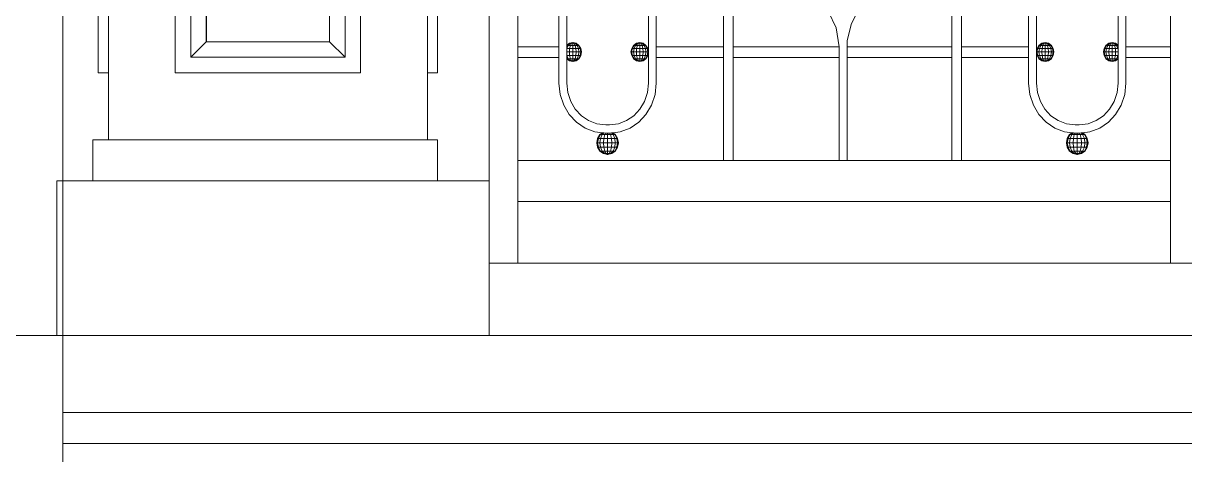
# Model space of a CAD drawing. Header units: millimetres. Extents: x 1832547 to 2001569, y -558009 to -417808.
# Drawn here: x 1947072 to 1948201, y -523760 to -523340 of the extents above; entities that cross this region are included whole.
import ezdxf

# ---------------------------------------------------------------- set-up
doc = ezdxf.new("R2010")
doc.units = ezdxf.units.MM
doc.header["$MEASUREMENT"] = 0
doc.linetypes.add('CENTER', pattern=[2, 1.25, -0.25, 0.25, -0.25])
for name, color, linetype, lineweight in [('CA.manh 08', 8, 'CONTINUOUS', 9), ('CA.thay 145', 145, 'CONTINUOUS', 18), ('CA.tim 67', 67, 'CENTER', 9), ('CA_manh 08', 8, 'CONTINUOUS', 9)]:
    doc.layers.add(name, color=color, linetype=linetype, lineweight=lineweight)

# ---------------------------------------------------------------- blocks, each defined once
blk = doc.blocks.new('f34t43')
at = {"layer": 'CA.manh 08'}
for p, q in [((1919634.9, -524832.7), (1919634.9, -525292.5)), ((1919784.9, -524832.7), (1919634.9, -524832.7)), ((1919634.9, -524832.7), (1919650, -524847.8)), ((1919769.9, -524847.7), (1919784.9, -524832.7)), ((1919784.9, -525292.5), (1919784.9, -524832.7)), ((1919650, -524847.8), (1919650, -525277.4)), ((1919769.7, -524847.8), (1919650, -524847.8)), ((1919769.7, -524847.8), (1919769.9, -524847.7)), ((1919769.7, -525277.4), (1919769.7, -524847.8)), ((1919769.9, -525277.5), (1919769.9, -524847.7)), ((1919634.9, -525292.5), (1919649.9, -525277.5)), ((1919649.9, -525277.5), (1919650, -525277.4)), ((1919649.9, -525277.5), (1919769.9, -525277.5)), ((1919650, -525277.4), (1919769.7, -525277.4)), ((1919769.9, -525277.5), (1919769.7, -525277.4)), ((1919784.9, -525292.5), (1919769.9, -525277.5)), ((1919634.9, -525292.5), (1919784.9, -525292.5))]:
    blk.add_line(p, q, dxfattribs=at)
at = {"layer": 'CA.thay 145'}
for p, q in [((1919494.9, -524712.7), (1919494.9, -524562.7)), ((1919914.9, -524562.7), (1919494.9, -524562.7)), ((1919914.9, -524712.7), (1919914.9, -524562.7)), ((1919494.9, -524712.7), (1919524.9, -524712.7)), ((1919524.9, -524752.7), (1919524.9, -524712.7)), ((1919524.9, -524712.7), (1919884.9, -524712.7)), ((1919884.9, -524752.7), (1919884.9, -524712.7)), ((1919884.9, -524712.7), (1919914.9, -524712.7)), ((1919524.9, -524752.7), (1919554.9, -524752.7)), ((1919554.9, -524752.7), (1919864.9, -524752.7)), ((1919554.9, -524817.7), (1919554.9, -524752.7)), ((1919864.9, -524817.7), (1919864.9, -524752.7)), ((1919864.9, -524752.7), (1919884.9, -524752.7)), ((1919544.9, -524817.7), (1919554.9, -524817.7)), ((1919544.9, -525307.5), (1919544.9, -524817.7)), ((1919554.9, -525307.5), (1919554.9, -524817.7)), ((1919619.9, -524817.7), (1919619.9, -525307.5)), ((1919799.9, -524817.7), (1919619.9, -524817.7)), ((1919799.9, -525307.5), (1919799.9, -524817.7)), ((1919874.9, -524817.7), (1919864.9, -524817.7)), ((1919864.9, -525307.5), (1919864.9, -524817.7)), ((1919874.9, -524817.7), (1919874.9, -525307.5)), ((1919544.9, -525307.5), (1919554.9, -525307.5)), ((1919554.9, -525372.7), (1919554.9, -525307.5)), ((1919619.9, -525307.5), (1919799.9, -525307.5)), ((1919864.9, -525372.7), (1919864.9, -525307.5)), ((1919874.9, -525307.5), (1919864.9, -525307.5)), ((1919554.9, -525372.7), (1919544.9, -525372.7)), ((1919544.9, -525412.7), (1919544.9, -525372.7)), ((1919554.9, -525372.7), (1919864.9, -525372.7)), ((1919879.9, -525372.7), (1919864.9, -525372.7)), ((1919879.9, -525412.7), (1919879.9, -525372.7)), ((1919544.9, -525412.7), (1919494.9, -525412.7)), ((1919494.9, -525562.7), (1919494.9, -525412.7)), ((1919544.9, -525412.7), (1919879.9, -525412.7)), ((1919914.9, -525412.7), (1919879.9, -525412.7)), ((1919914.9, -525562.7), (1919914.9, -525412.7)), ((1919494.9, -525562.7), (1919914.9, -525562.7))]:
    blk.add_line(p, q, dxfattribs=at)
blk = doc.blocks.new('\xad5t54')
at = {"layer": 'CA.thay 145'}
blk.add_line((1923627.5, -520842.3), (1923627.5, -525122.3), dxfattribs=at)

msp = doc.modelspace()

# ---------------------------------------------------------------- linework, layer by layer
at = {"layer": 'CA.manh 08'}
for points in [[(1948684.7, -523718.6), (1947110.6, -523718.6)], [(1948724.7, -523748.7), (1947110.6, -523748.7)]]:
    msp.add_lwpolyline(points, dxfattribs=at)
at = {"layer": 'CA.thay 145'}
msp.add_lwpolyline([(1948684.7, -523643.6), (1947110.6, -523643.6)], dxfattribs=at)
at = {"layer": 'CA.tim 67', "ltscale": 500}
msp.add_lwpolyline([(1949633.5, -523643.6), (1938284.7, -523643.6)], dxfattribs=at)
at = {"layer": 'CA_manh 08'}
for p, q in [((1947524.7, -522700.2), (1947524.7, -523473.6)), ((1947552.7, -523363.4), (1947552.7, -522850.4)), ((1947592.6, -522850.4), (1947592.6, -523363.4)), ((1947600.2, -523361.7), (1947600.2, -522851.8)), ((1947679.7, -522852.1), (1947679.7, -523368.3)), ((1947687.2, -523363.4), (1947687.2, -522851.2)), ((1947752.4, -522851.2), (1947752.4, -523363.4)), ((1947761.9, -523363.4), (1947761.9, -522851.2)), ((1947974.5, -522851.2), (1947974.5, -523363.4)), ((1947983.9, -523363.4), (1947983.9, -522851.2)), ((1948049.1, -522851.2), (1948049.1, -523363.4)), ((1948056.7, -523368.3), (1948056.7, -522852.1)), ((1948136.1, -522851.8), (1948136.1, -523361.7)), ((1948143.7, -523363.4), (1948143.7, -522851.2)), ((1948186.9, -522851.2), (1948186.9, -523363.4)), ((1947862.2, -523345), (1947854.6, -523329.2)), ((1947884.8, -523325.9), (1947876.8, -523340.5)), ((1947876.8, -523340.5), (1947872.6, -523357.1)), ((1947865.1, -523363.3), (1947862.2, -523345)), ((1947552.7, -523373.6), (1947552.7, -523363.4)), ((1947552.7, -523363.4), (1947592.6, -523363.4)), ((1947592.6, -523363.4), (1947592.6, -523373.6)), ((1947600.2, -523361.7), (1947602.7, -523359.9)), ((1947600.2, -523361.9), (1947600.2, -523361.7)), ((1947600.4, -523361.9), (1947600.2, -523361.9)), ((1947600.2, -523362.2), (1947600.4, -523361.9)), ((1947600.2, -523362.2), (1947600.2, -523361.9)), ((1947600.2, -523364.8), (1947600.2, -523362.2)), ((1947600.4, -523361.9), (1947603, -523359.9)), ((1947601.7, -523361.9), (1947600.4, -523361.9)), ((1947600.4, -523364.8), (1947601.7, -523361.9)), ((1947601.7, -523361.9), (1947603.7, -523359.9)), ((1947603.7, -523361.9), (1947601.7, -523361.9)), ((1947602.7, -523359.9), (1947606, -523359.2)), ((1947603, -523359.9), (1947602.7, -523359.9)), ((1947603, -523359.9), (1947606, -523359.2)), ((1947603.7, -523359.9), (1947603, -523359.9)), ((1947603, -523364.8), (1947603.7, -523361.9)), ((1947603.7, -523359.9), (1947606, -523359.2)), ((1947604.7, -523359.9), (1947603.7, -523359.9)), ((1947603.7, -523361.9), (1947604.7, -523359.9)), ((1947606, -523361.9), (1947603.7, -523361.9)), ((1947604.7, -523359.9), (1947606, -523359.2)), ((1947606, -523359.9), (1947604.7, -523359.9)), ((1947606, -523359.2), (1947606, -523359.9)), ((1947609.2, -523359.9), (1947606, -523359.2)), ((1947609, -523359.9), (1947606, -523359.2)), ((1947608.3, -523359.9), (1947606, -523359.2)), ((1947607.2, -523359.9), (1947606, -523359.2)), ((1947607.2, -523359.9), (1947606, -523359.9)), ((1947606, -523359.9), (1947606, -523361.9)), ((1947608.3, -523361.9), (1947606, -523361.9)), ((1947606, -523361.9), (1947606, -523364.8)), ((1947608.3, -523359.9), (1947607.2, -523359.9)), ((1947608.3, -523361.9), (1947607.2, -523359.9)), ((1947609, -523359.9), (1947608.3, -523359.9)), ((1947610.2, -523361.9), (1947608.3, -523359.9)), ((1947610.2, -523361.9), (1947608.3, -523361.9)), ((1947609, -523364.8), (1947608.3, -523361.9)), ((1947609, -523359.9), (1947609.2, -523359.9)), ((1947611.5, -523361.9), (1947609, -523359.9)), ((1947612, -523361.9), (1947609.2, -523359.9)), ((1947611.5, -523361.9), (1947610.2, -523361.9)), ((1947611.5, -523364.8), (1947610.2, -523361.9)), ((1947612, -523361.9), (1947611.5, -523361.9)), ((1947613.2, -523364.8), (1947611.5, -523361.9)), ((1947613.8, -523364.8), (1947612, -523361.9)), ((1947663.3, -523364.8), (1947665.1, -523361.9)), ((1947663.9, -523364.8), (1947665.6, -523361.9)), ((1947665.1, -523361.9), (1947667.9, -523359.9)), ((1947665.6, -523361.9), (1947665.1, -523361.9)), ((1947665.6, -523361.9), (1947668.1, -523359.9)), ((1947666.9, -523361.9), (1947665.6, -523361.9)), ((1947665.6, -523364.8), (1947666.9, -523361.9)), ((1947666.9, -523361.9), (1947668.8, -523359.9)), ((1947668.8, -523361.9), (1947666.9, -523361.9)), ((1947667.9, -523359.9), (1947671.1, -523359.2)), ((1947668.1, -523359.9), (1947667.9, -523359.9)), ((1947668.1, -523359.9), (1947671.1, -523359.2)), ((1947668.8, -523359.9), (1947668.1, -523359.9)), ((1947668.1, -523364.8), (1947668.8, -523361.9)), ((1947668.8, -523359.9), (1947671.1, -523359.2)), ((1947669.9, -523359.9), (1947668.8, -523359.9)), ((1947668.8, -523361.9), (1947669.9, -523359.9)), ((1947671.1, -523361.9), (1947668.8, -523361.9)), ((1947669.9, -523359.9), (1947671.1, -523359.2)), ((1947671.1, -523359.9), (1947669.9, -523359.9)), ((1947671.1, -523359.2), (1947671.1, -523359.9)), ((1947674.4, -523359.9), (1947671.1, -523359.2)), ((1947674.2, -523359.9), (1947671.1, -523359.2)), ((1947673.5, -523359.9), (1947671.1, -523359.2)), ((1947672.4, -523359.9), (1947671.1, -523359.2)), ((1947672.4, -523359.9), (1947671.1, -523359.9)), ((1947671.1, -523359.9), (1947671.1, -523361.9)), ((1947673.5, -523361.9), (1947671.1, -523361.9)), ((1947671.1, -523361.9), (1947671.1, -523364.8)), ((1947673.5, -523359.9), (1947672.4, -523359.9)), ((1947673.5, -523361.9), (1947672.4, -523359.9)), ((1947674.2, -523359.9), (1947673.5, -523359.9)), ((1947675.4, -523361.9), (1947673.5, -523359.9)), ((1947675.4, -523361.9), (1947673.5, -523361.9)), ((1947674.2, -523364.8), (1947673.5, -523361.9)), ((1947674.2, -523359.9), (1947674.4, -523359.9)), ((1947676.7, -523361.9), (1947674.2, -523359.9)), ((1947677.2, -523361.9), (1947674.4, -523359.9)), ((1947676.7, -523361.9), (1947675.4, -523361.9)), ((1947676.7, -523364.8), (1947675.4, -523361.9)), ((1947677.2, -523361.9), (1947676.7, -523361.9)), ((1947678.4, -523364.8), (1947676.7, -523361.9)), ((1947679, -523364.8), (1947677.2, -523361.9)), ((1947687.2, -523373.6), (1947687.2, -523363.4)), ((1947687.2, -523363.4), (1947752.4, -523363.4)), ((1947752.4, -523363.4), (1947752.4, -523373.6)), ((1947761.9, -523363.4), (1947865.1, -523363.4)), ((1947761.9, -523373.6), (1947761.9, -523363.4)), ((1947865.1, -523363.3), (1947865.1, -523363.4)), ((1947865.1, -523373.6), (1947865.1, -523363.4)), ((1947872.6, -523357.1), (1947872.6, -523363.4)), ((1947872.6, -523363.4), (1947974.5, -523363.4)), ((1947872.6, -523363.4), (1947872.6, -523373.6)), ((1947974.5, -523373.6), (1947974.5, -523363.4)), ((1947983.9, -523363.4), (1948049.1, -523363.4)), ((1947983.9, -523363.4), (1947983.9, -523373.6)), ((1948049.1, -523363.4), (1948049.1, -523373.6)), ((1948057.3, -523364.8), (1948059.2, -523361.9)), ((1948057.9, -523364.8), (1948059.6, -523361.9)), ((1948059.2, -523361.9), (1948061.9, -523359.9)), ((1948059.6, -523361.9), (1948059.2, -523361.9)), ((1948059.6, -523361.9), (1948062.2, -523359.9)), ((1948059.6, -523361.9), (1948060.9, -523361.9)), ((1948059.6, -523364.8), (1948060.9, -523361.9)), ((1948060.9, -523361.9), (1948062.9, -523359.9)), ((1948060.9, -523361.9), (1948062.9, -523361.9)), ((1948061.9, -523359.9), (1948065.2, -523359.2)), ((1948061.9, -523359.9), (1948062.2, -523359.9)), ((1948062.2, -523359.9), (1948065.2, -523359.2)), ((1948062.2, -523359.9), (1948062.9, -523359.9)), ((1948062.2, -523364.8), (1948062.9, -523361.9)), ((1948062.9, -523359.9), (1948065.2, -523359.2)), ((1948062.9, -523359.9), (1948063.9, -523359.9)), ((1948062.9, -523361.9), (1948063.9, -523359.9)), ((1948062.9, -523361.9), (1948065.2, -523361.9)), ((1948063.9, -523359.9), (1948065.2, -523359.2)), ((1948065.2, -523359.9), (1948063.9, -523359.9)), ((1948065.2, -523359.2), (1948065.2, -523359.9)), ((1948066.4, -523359.9), (1948065.2, -523359.2)), ((1948067.5, -523359.9), (1948065.2, -523359.2)), ((1948068.2, -523359.9), (1948065.2, -523359.2)), ((1948068.4, -523359.9), (1948065.2, -523359.2)), ((1948065.2, -523359.9), (1948066.4, -523359.9)), ((1948065.2, -523359.9), (1948065.2, -523361.9)), ((1948065.2, -523361.9), (1948067.5, -523361.9)), ((1948065.2, -523361.9), (1948065.2, -523364.8)), ((1948066.4, -523359.9), (1948067.5, -523359.9)), ((1948067.5, -523361.9), (1948066.4, -523359.9)), ((1948067.5, -523359.9), (1948068.2, -523359.9)), ((1948069.4, -523361.9), (1948067.5, -523359.9)), ((1948067.5, -523361.9), (1948069.4, -523361.9)), ((1948068.2, -523364.8), (1948067.5, -523361.9)), ((1948068.2, -523359.9), (1948068.4, -523359.9)), ((1948070.7, -523361.9), (1948068.2, -523359.9)), ((1948071.2, -523361.9), (1948068.4, -523359.9)), ((1948069.4, -523361.9), (1948070.7, -523361.9)), ((1948070.7, -523364.8), (1948069.4, -523361.9)), ((1948070.7, -523361.9), (1948071.2, -523361.9)), ((1948072.4, -523364.8), (1948070.7, -523361.9)), ((1948073, -523364.8), (1948071.2, -523361.9)), ((1948122.5, -523364.8), (1948124.3, -523361.9)), ((1948123.1, -523364.8), (1948124.8, -523361.9)), ((1948124.3, -523361.9), (1948127.1, -523359.9)), ((1948124.8, -523361.9), (1948124.3, -523361.9)), ((1948124.8, -523361.9), (1948127.3, -523359.9)), ((1948124.8, -523361.9), (1948126.1, -523361.9)), ((1948124.8, -523364.8), (1948126.1, -523361.9)), ((1948126.1, -523361.9), (1948128.1, -523359.9)), ((1948126.1, -523361.9), (1948128.1, -523361.9)), ((1948127.1, -523359.9), (1948130.4, -523359.2)), ((1948127.1, -523359.9), (1948127.3, -523359.9)), ((1948127.3, -523359.9), (1948130.4, -523359.2)), ((1948127.3, -523359.9), (1948128.1, -523359.9)), ((1948127.3, -523364.8), (1948128.1, -523361.9)), ((1948128.1, -523359.9), (1948130.4, -523359.2)), ((1948128.1, -523359.9), (1948129.1, -523359.9)), ((1948128.1, -523361.9), (1948129.1, -523359.9)), ((1948128.1, -523361.9), (1948130.4, -523361.9)), ((1948129.1, -523359.9), (1948130.4, -523359.2)), ((1948130.4, -523359.9), (1948129.1, -523359.9)), ((1948130.4, -523359.2), (1948130.4, -523359.9)), ((1948131.6, -523359.9), (1948130.4, -523359.2)), ((1948132.7, -523359.9), (1948130.4, -523359.2)), ((1948133.4, -523359.9), (1948130.4, -523359.2)), ((1948133.6, -523359.9), (1948130.4, -523359.2)), ((1948130.4, -523359.9), (1948131.6, -523359.9)), ((1948130.4, -523359.9), (1948130.4, -523361.9)), ((1948130.4, -523361.9), (1948132.7, -523361.9)), ((1948130.4, -523361.9), (1948130.4, -523364.8)), ((1948131.6, -523359.9), (1948132.7, -523359.9)), ((1948132.7, -523361.9), (1948131.6, -523359.9)), ((1948132.7, -523359.9), (1948133.4, -523359.9)), ((1948134.6, -523361.9), (1948132.7, -523359.9)), ((1948132.7, -523361.9), (1948134.6, -523361.9)), ((1948133.4, -523364.8), (1948132.7, -523361.9)), ((1948133.4, -523359.9), (1948133.6, -523359.9)), ((1948135.9, -523361.9), (1948133.4, -523359.9)), ((1948136.1, -523361.7), (1948133.6, -523359.9)), ((1948134.6, -523361.9), (1948135.9, -523361.9)), ((1948135.9, -523364.8), (1948134.6, -523361.9)), ((1948135.4, -523363.4), (1948136.1, -523363.4)), ((1948135.9, -523361.9), (1948136.1, -523361.9)), ((1948136.1, -523362.2), (1948135.9, -523361.9)), ((1948136.1, -523361.9), (1948136.1, -523361.7)), ((1948136.1, -523362.2), (1948136.1, -523361.9)), ((1948136.1, -523363.4), (1948136.1, -523362.2)), ((1948136.1, -523364.8), (1948136.1, -523363.4)), ((1948143.7, -523363.4), (1948186.9, -523363.4)), ((1948143.7, -523363.4), (1948143.7, -523373.6)), ((1948186.9, -523373.6), (1948186.9, -523363.4)), ((1947592.6, -523373.6), (1947552.7, -523373.6)), ((1947552.7, -523473.6), (1947552.7, -523373.6)), ((1947592.6, -523373.6), (1947592.6, -523398.5)), ((1947600.4, -523364.8), (1947600.2, -523364.8)), ((1947600.2, -523366.3), (1947600.4, -523364.8)), ((1947600.2, -523366.3), (1947600.2, -523364.8)), ((1947600.2, -523368.3), (1947600.2, -523366.3)), ((1947602.7, -523368.3), (1947600.2, -523368.3)), ((1947600.2, -523370.3), (1947600.2, -523368.3)), ((1947600.4, -523371.8), (1947600.2, -523370.3)), ((1947600.2, -523371.8), (1947600.2, -523370.3)), ((1947600.4, -523371.8), (1947600.2, -523371.8)), ((1947600.2, -523374.4), (1947600.2, -523371.8)), ((1947600.4, -523374.8), (1947600.2, -523374.4)), ((1947600.2, -523374.8), (1947600.2, -523374.4)), ((1947600.4, -523374.8), (1947600.2, -523374.8)), ((1947600.2, -523375), (1947600.2, -523374.8)), ((1947602.7, -523376.8), (1947600.2, -523375)), ((1947600.2, -523398.5), (1947600.2, -523375)), ((1947603, -523364.8), (1947600.4, -523364.8)), ((1947603, -523371.8), (1947600.4, -523371.8)), ((1947601.7, -523374.8), (1947600.4, -523371.8)), ((1947601.7, -523374.8), (1947600.4, -523374.8)), ((1947603, -523376.8), (1947600.4, -523374.8)), ((1947603.7, -523374.8), (1947601.7, -523374.8)), ((1947603.7, -523376.8), (1947601.7, -523374.8)), ((1947602.7, -523368.3), (1947603, -523364.8)), ((1947606, -523368.3), (1947602.7, -523368.3)), ((1947603, -523371.8), (1947602.7, -523368.3)), ((1947606, -523364.8), (1947603, -523364.8)), ((1947606, -523371.8), (1947603, -523371.8)), ((1947603.7, -523374.8), (1947603, -523371.8)), ((1947606, -523374.8), (1947603.7, -523374.8)), ((1947604.7, -523376.8), (1947603.7, -523374.8)), ((1947609, -523364.8), (1947606, -523364.8)), ((1947606, -523364.8), (1947606, -523368.3)), ((1947609.2, -523368.3), (1947606, -523368.3)), ((1947606, -523368.3), (1947606, -523371.8)), ((1947609, -523371.8), (1947606, -523371.8)), ((1947606, -523371.8), (1947606, -523374.8)), ((1947608.3, -523374.8), (1947606, -523374.8)), ((1947606, -523374.8), (1947606, -523376.8)), ((1947607.2, -523376.8), (1947608.3, -523374.8)), ((1947608.3, -523374.8), (1947609, -523371.8)), ((1947610.2, -523374.8), (1947608.3, -523374.8)), ((1947608.3, -523376.8), (1947610.2, -523374.8)), ((1947611.5, -523364.8), (1947609, -523364.8)), ((1947609.2, -523368.3), (1947609, -523364.8)), ((1947609, -523371.8), (1947609.2, -523368.3)), ((1947611.5, -523371.8), (1947609, -523371.8)), ((1947609, -523376.8), (1947611.5, -523374.8)), ((1947612, -523368.3), (1947609.2, -523368.3)), ((1947609.2, -523376.8), (1947612, -523374.8)), ((1947610.2, -523374.8), (1947611.5, -523371.8)), ((1947611.5, -523374.8), (1947610.2, -523374.8)), ((1947613.2, -523364.8), (1947611.5, -523364.8)), ((1947612, -523368.3), (1947611.5, -523364.8)), ((1947611.5, -523371.8), (1947612, -523368.3)), ((1947613.2, -523371.8), (1947611.5, -523371.8)), ((1947611.5, -523374.8), (1947613.2, -523371.8)), ((1947611.5, -523374.8), (1947612, -523374.8)), ((1947613.8, -523368.3), (1947612, -523368.3)), ((1947612, -523374.8), (1947613.8, -523371.8)), ((1947613.8, -523364.8), (1947613.2, -523364.8)), ((1947613.8, -523368.3), (1947613.2, -523364.8)), ((1947613.2, -523371.8), (1947613.8, -523368.3)), ((1947613.8, -523371.8), (1947613.2, -523371.8)), ((1947614.5, -523368.3), (1947613.8, -523364.8)), ((1947614.5, -523368.3), (1947613.8, -523368.3)), ((1947613.8, -523371.8), (1947614.5, -523368.3)), ((1947662.6, -523368.3), (1947663.3, -523364.8)), ((1947663.3, -523368.3), (1947662.6, -523368.3)), ((1947663.3, -523371.8), (1947662.6, -523368.3)), ((1947663.9, -523364.8), (1947663.3, -523364.8)), ((1947663.3, -523368.3), (1947663.9, -523364.8)), ((1947665.1, -523368.3), (1947663.3, -523368.3)), ((1947663.9, -523371.8), (1947663.3, -523368.3)), ((1947663.9, -523371.8), (1947663.3, -523371.8)), ((1947665.1, -523374.8), (1947663.3, -523371.8)), ((1947665.6, -523364.8), (1947663.9, -523364.8)), ((1947665.6, -523371.8), (1947663.9, -523371.8)), ((1947665.6, -523374.8), (1947663.9, -523371.8)), ((1947665.1, -523368.3), (1947665.6, -523364.8)), ((1947667.9, -523368.3), (1947665.1, -523368.3)), ((1947665.6, -523371.8), (1947665.1, -523368.3)), ((1947665.6, -523374.8), (1947665.1, -523374.8)), ((1947667.9, -523376.8), (1947665.1, -523374.8)), ((1947668.1, -523364.8), (1947665.6, -523364.8)), ((1947668.1, -523371.8), (1947665.6, -523371.8)), ((1947666.9, -523374.8), (1947665.6, -523371.8)), ((1947666.9, -523374.8), (1947665.6, -523374.8)), ((1947668.1, -523376.8), (1947665.6, -523374.8)), ((1947668.8, -523374.8), (1947666.9, -523374.8)), ((1947668.8, -523376.8), (1947666.9, -523374.8)), ((1947667.9, -523368.3), (1947668.1, -523364.8)), ((1947671.1, -523368.3), (1947667.9, -523368.3)), ((1947668.1, -523371.8), (1947667.9, -523368.3)), ((1947671.1, -523364.8), (1947668.1, -523364.8)), ((1947671.1, -523371.8), (1947668.1, -523371.8)), ((1947668.8, -523374.8), (1947668.1, -523371.8)), ((1947671.1, -523374.8), (1947668.8, -523374.8)), ((1947669.9, -523376.8), (1947668.8, -523374.8)), ((1947674.2, -523364.8), (1947671.1, -523364.8)), ((1947671.1, -523364.8), (1947671.1, -523368.3)), ((1947674.4, -523368.3), (1947671.1, -523368.3)), ((1947671.1, -523368.3), (1947671.1, -523371.8)), ((1947674.2, -523371.8), (1947671.1, -523371.8)), ((1947671.1, -523371.8), (1947671.1, -523374.8)), ((1947673.5, -523374.8), (1947671.1, -523374.8)), ((1947671.1, -523374.8), (1947671.1, -523376.8)), ((1947672.4, -523376.8), (1947673.5, -523374.8)), ((1947673.5, -523374.8), (1947674.2, -523371.8)), ((1947675.4, -523374.8), (1947673.5, -523374.8)), ((1947673.5, -523376.8), (1947675.4, -523374.8)), ((1947676.7, -523364.8), (1947674.2, -523364.8)), ((1947674.4, -523368.3), (1947674.2, -523364.8)), ((1947674.2, -523371.8), (1947674.4, -523368.3)), ((1947676.7, -523371.8), (1947674.2, -523371.8)), ((1947674.2, -523376.8), (1947676.7, -523374.8)), ((1947677.2, -523368.3), (1947674.4, -523368.3)), ((1947674.4, -523376.8), (1947677.2, -523374.8)), ((1947675.4, -523374.8), (1947676.7, -523371.8)), ((1947676.7, -523374.8), (1947675.4, -523374.8)), ((1947678.4, -523364.8), (1947676.7, -523364.8)), ((1947677.2, -523368.3), (1947676.7, -523364.8)), ((1947676.7, -523371.8), (1947677.2, -523368.3)), ((1947678.4, -523371.8), (1947676.7, -523371.8)), ((1947676.7, -523374.8), (1947678.4, -523371.8)), ((1947676.7, -523374.8), (1947677.2, -523374.8)), ((1947679, -523368.3), (1947677.2, -523368.3)), ((1947677.2, -523374.8), (1947679, -523371.8)), ((1947679, -523364.8), (1947678.4, -523364.8)), ((1947679, -523368.3), (1947678.4, -523364.8)), ((1947678.4, -523371.8), (1947679, -523368.3)), ((1947679, -523371.8), (1947678.4, -523371.8)), ((1947679.7, -523368.3), (1947679, -523364.8)), ((1947679.7, -523368.3), (1947679, -523368.3)), ((1947679, -523371.8), (1947679.7, -523368.3)), ((1947679.7, -523368.3), (1947679.7, -523398.5)), ((1947752.4, -523373.6), (1947687.2, -523373.6)), ((1947687.2, -523398.5), (1947687.2, -523373.6)), ((1947752.4, -523373.6), (1947752.4, -523473.6)), ((1947865.1, -523373.6), (1947761.9, -523373.6)), ((1947761.9, -523473.6), (1947761.9, -523373.6)), ((1947865.1, -523373.6), (1947865.1, -523473.6)), ((1947974.5, -523373.6), (1947872.6, -523373.6)), ((1947872.6, -523473.6), (1947872.6, -523373.6)), ((1947974.5, -523373.6), (1947974.5, -523473.6)), ((1947983.9, -523473.6), (1947983.9, -523373.6)), ((1948049.1, -523373.6), (1947983.9, -523373.6)), ((1948049.1, -523373.6), (1948049.1, -523398.5)), ((1948056.7, -523368.3), (1948057.3, -523364.8)), ((1948056.7, -523368.3), (1948057.3, -523368.3)), ((1948057.3, -523371.8), (1948056.7, -523368.3)), ((1948056.7, -523368.3), (1948056.7, -523398.5)), ((1948057.3, -523364.8), (1948057.9, -523364.8)), ((1948057.3, -523368.3), (1948057.9, -523364.8)), ((1948057.3, -523368.3), (1948059.2, -523368.3)), ((1948057.9, -523371.8), (1948057.3, -523368.3)), ((1948057.3, -523371.8), (1948057.9, -523371.8)), ((1948059.2, -523374.8), (1948057.3, -523371.8)), ((1948057.9, -523364.8), (1948059.6, -523364.8)), ((1948057.9, -523371.8), (1948059.6, -523371.8)), ((1948059.6, -523374.8), (1948057.9, -523371.8)), ((1948059.2, -523368.3), (1948059.6, -523364.8)), ((1948059.2, -523368.3), (1948061.9, -523368.3)), ((1948059.6, -523371.8), (1948059.2, -523368.3)), ((1948059.2, -523374.8), (1948059.6, -523374.8)), ((1948061.9, -523376.8), (1948059.2, -523374.8)), ((1948059.6, -523364.8), (1948062.2, -523364.8)), ((1948059.6, -523371.8), (1948062.2, -523371.8)), ((1948060.9, -523374.8), (1948059.6, -523371.8)), ((1948059.6, -523374.8), (1948060.9, -523374.8)), ((1948062.2, -523376.8), (1948059.6, -523374.8)), ((1948060.9, -523374.8), (1948062.9, -523374.8)), ((1948062.9, -523376.8), (1948060.9, -523374.8)), ((1948061.9, -523368.3), (1948062.2, -523364.8)), ((1948061.9, -523368.3), (1948065.2, -523368.3)), ((1948062.2, -523371.8), (1948061.9, -523368.3)), ((1948062.2, -523364.8), (1948065.2, -523364.8)), ((1948062.2, -523371.8), (1948065.2, -523371.8)), ((1948062.9, -523374.8), (1948062.2, -523371.8)), ((1948062.9, -523374.8), (1948065.2, -523374.8)), ((1948063.9, -523376.8), (1948062.9, -523374.8)), ((1948065.2, -523364.8), (1948068.2, -523364.8)), ((1948065.2, -523364.8), (1948065.2, -523368.3)), ((1948065.2, -523368.3), (1948068.4, -523368.3)), ((1948065.2, -523368.3), (1948065.2, -523371.8)), ((1948065.2, -523371.8), (1948068.2, -523371.8)), ((1948065.2, -523371.8), (1948065.2, -523374.8)), ((1948065.2, -523374.8), (1948067.5, -523374.8)), ((1948065.2, -523374.8), (1948065.2, -523376.8)), ((1948066.4, -523376.8), (1948067.5, -523374.8)), ((1948067.5, -523374.8), (1948068.2, -523371.8)), ((1948067.5, -523374.8), (1948069.4, -523374.8)), ((1948067.5, -523376.8), (1948069.4, -523374.8)), ((1948068.2, -523364.8), (1948070.7, -523364.8)), ((1948068.4, -523368.3), (1948068.2, -523364.8)), ((1948068.2, -523371.8), (1948068.4, -523368.3)), ((1948068.2, -523371.8), (1948070.7, -523371.8)), ((1948068.2, -523376.8), (1948070.7, -523374.8)), ((1948068.4, -523368.3), (1948071.2, -523368.3)), ((1948068.4, -523376.8), (1948071.2, -523374.8)), ((1948069.4, -523374.8), (1948070.7, -523371.8)), ((1948069.4, -523374.8), (1948070.7, -523374.8)), ((1948070.7, -523364.8), (1948072.4, -523364.8)), ((1948071.2, -523368.3), (1948070.7, -523364.8)), ((1948070.7, -523371.8), (1948071.2, -523368.3)), ((1948070.7, -523371.8), (1948072.4, -523371.8)), ((1948070.7, -523374.8), (1948072.4, -523371.8)), ((1948070.7, -523374.8), (1948071.2, -523374.8)), ((1948071.2, -523368.3), (1948073, -523368.3)), ((1948071.2, -523374.8), (1948073, -523371.8)), ((1948072.4, -523364.8), (1948073, -523364.8)), ((1948073, -523368.3), (1948072.4, -523364.8)), ((1948072.4, -523371.8), (1948073, -523368.3)), ((1948072.4, -523371.8), (1948073, -523371.8)), ((1948073.7, -523368.3), (1948073, -523364.8)), ((1948073, -523368.3), (1948073.7, -523368.3)), ((1948073, -523371.8), (1948073.7, -523368.3)), ((1948121.8, -523368.3), (1948122.5, -523364.8)), ((1948121.8, -523368.3), (1948122.5, -523368.3)), ((1948122.5, -523371.8), (1948121.8, -523368.3)), ((1948122.5, -523364.8), (1948123.1, -523364.8)), ((1948122.5, -523368.3), (1948123.1, -523364.8)), ((1948122.5, -523368.3), (1948124.3, -523368.3)), ((1948123.1, -523371.8), (1948122.5, -523368.3)), ((1948122.5, -523371.8), (1948123.1, -523371.8)), ((1948124.3, -523374.8), (1948122.5, -523371.8)), ((1948123.1, -523364.8), (1948124.8, -523364.8)), ((1948123.1, -523371.8), (1948124.8, -523371.8)), ((1948124.8, -523374.8), (1948123.1, -523371.8)), ((1948124.3, -523368.3), (1948124.8, -523364.8)), ((1948124.3, -523368.3), (1948127.1, -523368.3)), ((1948124.8, -523371.8), (1948124.3, -523368.3)), ((1948124.3, -523374.8), (1948124.8, -523374.8)), ((1948127.1, -523376.8), (1948124.3, -523374.8)), ((1948124.8, -523364.8), (1948127.3, -523364.8)), ((1948124.8, -523371.8), (1948127.3, -523371.8)), ((1948126.1, -523374.8), (1948124.8, -523371.8)), ((1948124.8, -523374.8), (1948126.1, -523374.8)), ((1948127.3, -523376.8), (1948124.8, -523374.8)), ((1948126.1, -523374.8), (1948128.1, -523374.8)), ((1948128.1, -523376.8), (1948126.1, -523374.8)), ((1948127.1, -523368.3), (1948127.3, -523364.8)), ((1948127.1, -523368.3), (1948130.4, -523368.3)), ((1948127.3, -523371.8), (1948127.1, -523368.3)), ((1948127.3, -523364.8), (1948130.4, -523364.8)), ((1948127.3, -523371.8), (1948130.4, -523371.8)), ((1948128.1, -523374.8), (1948127.3, -523371.8)), ((1948128.1, -523374.8), (1948130.4, -523374.8)), ((1948129.1, -523376.8), (1948128.1, -523374.8)), ((1948130.4, -523364.8), (1948133.4, -523364.8)), ((1948130.4, -523364.8), (1948130.4, -523368.3)), ((1948130.4, -523368.3), (1948133.6, -523368.3)), ((1948130.4, -523368.3), (1948130.4, -523371.8)), ((1948130.4, -523371.8), (1948133.4, -523371.8)), ((1948130.4, -523371.8), (1948130.4, -523374.8)), ((1948130.4, -523374.8), (1948132.7, -523374.8)), ((1948130.4, -523374.8), (1948130.4, -523376.8)), ((1948131.6, -523376.8), (1948132.7, -523374.8)), ((1948132.7, -523374.8), (1948133.4, -523371.8)), ((1948132.7, -523374.8), (1948134.6, -523374.8)), ((1948132.7, -523376.8), (1948134.6, -523374.8)), ((1948133.4, -523364.8), (1948135.9, -523364.8)), ((1948133.6, -523368.3), (1948133.4, -523364.8)), ((1948133.4, -523371.8), (1948133.6, -523368.3)), ((1948133.4, -523371.8), (1948135.9, -523371.8)), ((1948133.4, -523376.8), (1948135.9, -523374.8)), ((1948133.6, -523368.3), (1948136.1, -523368.3)), ((1948133.6, -523376.8), (1948136.1, -523375)), ((1948134.6, -523374.8), (1948135.1, -523373.6)), ((1948134.6, -523374.8), (1948135.9, -523374.8)), ((1948135.1, -523373.6), (1948135.9, -523371.8)), ((1948136.1, -523373.6), (1948135.1, -523373.6)), ((1948135.9, -523364.8), (1948136.1, -523364.8)), ((1948136.1, -523366.3), (1948135.9, -523364.8)), ((1948135.9, -523371.8), (1948136.1, -523370.3)), ((1948135.9, -523371.8), (1948136.1, -523371.8)), ((1948135.9, -523374.8), (1948136.1, -523374.4)), ((1948135.9, -523374.8), (1948136.1, -523374.8)), ((1948136.1, -523366.3), (1948136.1, -523364.8)), ((1948136.1, -523368.3), (1948136.1, -523366.3)), ((1948136.1, -523370.3), (1948136.1, -523368.3)), ((1948136.1, -523371.8), (1948136.1, -523370.3)), ((1948136.1, -523373.6), (1948136.1, -523371.8)), ((1948136.1, -523374.4), (1948136.1, -523373.6)), ((1948136.1, -523374.8), (1948136.1, -523374.4)), ((1948136.1, -523375), (1948136.1, -523374.8)), ((1948136.1, -523375), (1948136.1, -523398.5)), ((1948143.7, -523398.5), (1948143.7, -523373.6)), ((1948186.9, -523373.6), (1948143.7, -523373.6)), ((1948186.9, -523373.6), (1948186.9, -523473.6)), ((1947603, -523376.8), (1947602.7, -523376.8)), ((1947606, -523377.5), (1947602.7, -523376.8)), ((1947603.7, -523376.8), (1947603, -523376.8)), ((1947606, -523377.5), (1947603, -523376.8)), ((1947604.7, -523376.8), (1947603.7, -523376.8)), ((1947606, -523377.5), (1947603.7, -523376.8)), ((1947606, -523376.8), (1947604.7, -523376.8)), ((1947606, -523377.5), (1947604.7, -523376.8)), ((1947607.2, -523376.8), (1947606, -523376.8)), ((1947606, -523376.8), (1947606, -523377.5)), ((1947606, -523377.5), (1947609.2, -523376.8)), ((1947606, -523377.5), (1947609, -523376.8)), ((1947606, -523377.5), (1947608.3, -523376.8)), ((1947606, -523377.5), (1947607.2, -523376.8)), ((1947608.3, -523376.8), (1947607.2, -523376.8)), ((1947609, -523376.8), (1947608.3, -523376.8)), ((1947609.2, -523376.8), (1947609, -523376.8)), ((1947668.1, -523376.8), (1947667.9, -523376.8)), ((1947671.1, -523377.5), (1947667.9, -523376.8)), ((1947668.8, -523376.8), (1947668.1, -523376.8)), ((1947671.1, -523377.5), (1947668.1, -523376.8)), ((1947669.9, -523376.8), (1947668.8, -523376.8)), ((1947671.1, -523377.5), (1947668.8, -523376.8)), ((1947671.1, -523376.8), (1947669.9, -523376.8)), ((1947671.1, -523377.5), (1947669.9, -523376.8)), ((1947672.4, -523376.8), (1947671.1, -523376.8)), ((1947671.1, -523376.8), (1947671.1, -523377.5)), ((1947671.1, -523377.5), (1947674.4, -523376.8)), ((1947671.1, -523377.5), (1947674.2, -523376.8)), ((1947671.1, -523377.5), (1947673.5, -523376.8)), ((1947671.1, -523377.5), (1947672.4, -523376.8)), ((1947673.5, -523376.8), (1947672.4, -523376.8)), ((1947674.2, -523376.8), (1947673.5, -523376.8)), ((1947674.4, -523376.8), (1947674.2, -523376.8)), ((1948062.2, -523376.8), (1948061.9, -523376.8)), ((1948065.2, -523377.5), (1948061.9, -523376.8)), ((1948062.2, -523376.8), (1948062.9, -523376.8)), ((1948065.2, -523377.5), (1948062.2, -523376.8)), ((1948062.9, -523376.8), (1948063.9, -523376.8)), ((1948065.2, -523377.5), (1948062.9, -523376.8)), ((1948063.9, -523376.8), (1948065.2, -523376.8)), ((1948065.2, -523377.5), (1948063.9, -523376.8)), ((1948065.2, -523376.8), (1948066.4, -523376.8)), ((1948065.2, -523377.5), (1948066.4, -523376.8)), ((1948065.2, -523376.8), (1948065.2, -523377.5)), ((1948065.2, -523377.5), (1948067.5, -523376.8)), ((1948065.2, -523377.5), (1948068.2, -523376.8)), ((1948065.2, -523377.5), (1948068.4, -523376.8)), ((1948066.4, -523376.8), (1948067.5, -523376.8)), ((1948067.5, -523376.8), (1948068.2, -523376.8)), ((1948068.2, -523376.8), (1948068.4, -523376.8)), ((1948127.3, -523376.8), (1948127.1, -523376.8)), ((1948130.4, -523377.5), (1948127.1, -523376.8)), ((1948127.3, -523376.8), (1948128.1, -523376.8)), ((1948130.4, -523377.5), (1948127.3, -523376.8)), ((1948128.1, -523376.8), (1948129.1, -523376.8)), ((1948130.4, -523377.5), (1948128.1, -523376.8)), ((1948129.1, -523376.8), (1948130.4, -523376.8)), ((1948130.4, -523377.5), (1948129.1, -523376.8)), ((1948130.4, -523376.8), (1948131.6, -523376.8)), ((1948130.4, -523377.5), (1948131.6, -523376.8)), ((1948130.4, -523376.8), (1948130.4, -523377.5)), ((1948130.4, -523377.5), (1948132.7, -523376.8)), ((1948130.4, -523377.5), (1948133.4, -523376.8)), ((1948130.4, -523377.5), (1948133.6, -523376.8)), ((1948131.6, -523376.8), (1948132.7, -523376.8)), ((1948132.7, -523376.8), (1948133.4, -523376.8)), ((1948133.4, -523376.8), (1948133.6, -523376.8)), ((1947592.6, -523398.5), (1947593.8, -523409.7)), ((1947601.2, -523407.8), (1947600.2, -523398.5)), ((1947604.1, -523416.3), (1947601.2, -523407.8)), ((1947678.7, -523407.8), (1947675.8, -523416.3)), ((1947679.7, -523398.5), (1947678.7, -523407.8)), ((1947686, -523409.7), (1947687.2, -523398.5)), ((1948050.3, -523409.7), (1948049.1, -523398.5)), ((1948056.7, -523398.5), (1948057.7, -523407.8)), ((1948057.7, -523407.8), (1948060.5, -523416.3)), ((1948132.3, -523416.3), (1948135.1, -523407.8)), ((1948135.1, -523407.8), (1948136.1, -523398.5)), ((1948143.7, -523398.5), (1948142.5, -523409.7)), ((1947593.8, -523409.7), (1947597.3, -523419.9)), ((1947597.3, -523419.9), (1947602.6, -523429)), ((1947608.5, -523423.9), (1947604.1, -523416.3)), ((1947675.8, -523416.3), (1947671.3, -523423.9)), ((1947677.2, -523429), (1947682.6, -523419.9)), ((1947682.6, -523419.9), (1947686, -523409.7)), ((1948053.7, -523419.9), (1948050.3, -523409.7)), ((1948059.1, -523429), (1948053.7, -523419.9)), ((1948060.5, -523416.3), (1948065, -523423.9)), ((1948127.8, -523423.9), (1948132.3, -523416.3)), ((1948139.1, -523419.9), (1948133.7, -523429)), ((1948142.5, -523409.7), (1948139.1, -523419.9)), ((1947602.6, -523429), (1947609.7, -523436.5)), ((1947614.4, -523430.2), (1947608.5, -523423.9)), ((1947621.4, -523435), (1947614.4, -523430.2)), ((1947665.5, -523430.2), (1947658.4, -523435)), ((1947671.3, -523423.9), (1947665.5, -523430.2)), ((1947670.2, -523436.5), (1947677.2, -523429)), ((1948066.1, -523436.5), (1948059.1, -523429)), ((1948065, -523423.9), (1948070.8, -523430.2)), ((1948070.8, -523430.2), (1948077.9, -523435)), ((1948114.9, -523435), (1948121.9, -523430.2)), ((1948121.9, -523430.2), (1948127.8, -523423.9)), ((1948133.7, -523429), (1948126.7, -523436.5)), ((1947609.7, -523436.5), (1947618.1, -523442.3)), ((1947618.1, -523442.3), (1947627.6, -523446)), ((1947629.4, -523438.1), (1947621.4, -523435)), ((1947638.1, -523439.1), (1947629.4, -523438.1)), ((1947641.8, -523439.1), (1947638.1, -523439.1)), ((1947650.5, -523438.1), (1947641.8, -523439.1)), ((1947658.4, -523435), (1947650.5, -523438.1)), ((1947652.2, -523446), (1947661.8, -523442.3)), ((1947661.8, -523442.3), (1947670.2, -523436.5)), ((1948074.5, -523442.3), (1948066.1, -523436.5)), ((1948084.1, -523446), (1948074.5, -523442.3)), ((1948077.9, -523435), (1948085.8, -523438.1)), ((1948085.8, -523438.1), (1948094.5, -523439.1)), ((1948094.5, -523439.1), (1948098.2, -523439.1)), ((1948098.2, -523439.1), (1948106.9, -523438.1)), ((1948106.9, -523438.1), (1948114.9, -523435)), ((1948118.2, -523442.3), (1948108.7, -523446)), ((1948126.7, -523436.5), (1948118.2, -523442.3)), ((1947627.6, -523446), (1947634.9, -523446.9)), ((1947629.4, -523456.6), (1947630.2, -523452.3)), ((1947630.2, -523452.3), (1947632.5, -523448.6)), ((1947631, -523452.3), (1947630.2, -523452.3)), ((1947630.2, -523456.6), (1947631, -523452.3)), ((1947631, -523452.3), (1947633.1, -523448.6)), ((1947633.1, -523452.3), (1947631, -523452.3)), ((1947632.5, -523448.6), (1947634.9, -523446.9)), ((1947633.1, -523448.6), (1947632.5, -523448.6)), ((1947632.5, -523456.6), (1947633.1, -523452.3)), ((1947633.1, -523448.6), (1947635.2, -523446.9)), ((1947634.7, -523448.6), (1947633.1, -523448.6)), ((1947633.1, -523452.3), (1947634.7, -523448.6)), ((1947636.2, -523452.3), (1947633.1, -523452.3)), ((1947634.7, -523448.6), (1947636.2, -523447)), ((1947637.1, -523448.6), (1947634.7, -523448.6)), ((1947634.9, -523446.9), (1947635.2, -523446.9)), ((1947635.2, -523446.9), (1947636.2, -523447)), ((1947635.9, -523456.6), (1947636.2, -523452.3)), ((1947636.2, -523447), (1947637.8, -523447.2)), ((1947636.2, -523452.3), (1947637.1, -523448.6)), ((1947639.9, -523452.3), (1947636.2, -523452.3)), ((1947637.1, -523448.6), (1947637.8, -523447.2)), ((1947639.9, -523448.6), (1947637.1, -523448.6)), ((1947637.8, -523447.2), (1947638, -523447.3)), ((1947638, -523447.3), (1947639.9, -523447.3)), ((1947639.9, -523447.3), (1947639.9, -523448.6)), ((1947639.9, -523447.3), (1947641.8, -523447.3)), ((1947642.8, -523448.6), (1947639.9, -523448.6)), ((1947639.9, -523448.6), (1947639.9, -523452.3)), ((1947643.6, -523452.3), (1947639.9, -523452.3)), ((1947639.9, -523452.3), (1947639.9, -523456.6)), ((1947641.8, -523447.3), (1947642, -523447.2)), ((1947642, -523447.2), (1947643.6, -523447)), ((1947642.8, -523448.6), (1947642, -523447.2)), ((1947645.2, -523448.6), (1947642.8, -523448.6)), ((1947643.6, -523452.3), (1947642.8, -523448.6)), ((1947643.6, -523447), (1947644.6, -523446.9)), ((1947645.2, -523448.6), (1947643.6, -523447)), ((1947646.8, -523452.3), (1947643.6, -523452.3)), ((1947644, -523456.6), (1947643.6, -523452.3)), ((1947646.8, -523448.6), (1947644.6, -523446.9)), ((1947644.6, -523446.9), (1947645, -523446.9)), ((1947645, -523446.9), (1947652.2, -523446)), ((1947647.4, -523448.6), (1947645, -523446.9)), ((1947646.8, -523448.6), (1947645.2, -523448.6)), ((1947646.8, -523452.3), (1947645.2, -523448.6)), ((1947647.4, -523448.6), (1947646.8, -523448.6)), ((1947648.9, -523452.3), (1947646.8, -523448.6)), ((1947648.9, -523452.3), (1947646.8, -523452.3)), ((1947647.4, -523456.6), (1947646.8, -523452.3)), ((1947649.6, -523452.3), (1947647.4, -523448.6)), ((1947649.6, -523452.3), (1947648.9, -523452.3)), ((1947649.6, -523456.6), (1947648.9, -523452.3)), ((1947650.4, -523456.6), (1947649.6, -523452.3)), ((1948084.1, -523446), (1948091.4, -523446.9)), ((1948085.9, -523456.6), (1948086.7, -523452.3)), ((1948086.7, -523452.3), (1948089, -523448.6)), ((1948086.7, -523452.3), (1948087.4, -523452.3)), ((1948086.7, -523456.6), (1948087.4, -523452.3)), ((1948087.4, -523452.3), (1948089.5, -523448.6)), ((1948087.4, -523452.3), (1948089.5, -523452.3)), ((1948089, -523448.6), (1948091.4, -523446.9)), ((1948089, -523448.6), (1948089.5, -523448.6)), ((1948089, -523456.6), (1948089.5, -523452.3)), ((1948089.5, -523448.6), (1948091.7, -523446.9)), ((1948089.5, -523448.6), (1948091.1, -523448.6)), ((1948089.5, -523452.3), (1948091.1, -523448.6)), ((1948089.5, -523452.3), (1948092.7, -523452.3)), ((1948091.1, -523448.6), (1948092.7, -523447)), ((1948091.1, -523448.6), (1948093.5, -523448.6)), ((1948091.7, -523446.9), (1948091.4, -523446.9)), ((1948092.7, -523447), (1948091.7, -523446.9)), ((1948092.4, -523456.6), (1948092.7, -523452.3)), ((1948094.3, -523447.2), (1948092.7, -523447)), ((1948092.7, -523452.3), (1948093.5, -523448.6)), ((1948092.7, -523452.3), (1948096.4, -523452.3)), ((1948093.5, -523448.6), (1948094.3, -523447.2)), ((1948093.5, -523448.6), (1948096.4, -523448.6)), ((1948094.5, -523447.3), (1948094.3, -523447.2)), ((1948096.4, -523447.3), (1948094.5, -523447.3)), ((1948096.4, -523447.3), (1948096.4, -523448.6)), ((1948098.3, -523447.3), (1948096.4, -523447.3)), ((1948096.4, -523448.6), (1948099.2, -523448.6)), ((1948096.4, -523448.6), (1948096.4, -523452.3)), ((1948096.4, -523452.3), (1948100.1, -523452.3)), ((1948096.4, -523452.3), (1948096.4, -523456.6)), ((1948098.5, -523447.2), (1948098.3, -523447.3)), ((1948100.1, -523447), (1948098.5, -523447.2)), ((1948099.2, -523448.6), (1948098.5, -523447.2)), ((1948099.2, -523448.6), (1948101.6, -523448.6)), ((1948100.1, -523452.3), (1948099.2, -523448.6)), ((1948101.1, -523446.9), (1948100.1, -523447)), ((1948101.6, -523448.6), (1948100.1, -523447)), ((1948100.1, -523452.3), (1948103.3, -523452.3)), ((1948100.4, -523456.6), (1948100.1, -523452.3)), ((1948103.3, -523448.6), (1948101.1, -523446.9)), ((1948101.4, -523446.9), (1948101.1, -523446.9)), ((1948101.4, -523446.9), (1948108.7, -523446)), ((1948103.8, -523448.6), (1948101.4, -523446.9)), ((1948101.6, -523448.6), (1948103.3, -523448.6)), ((1948103.3, -523452.3), (1948101.6, -523448.6)), ((1948103.3, -523448.6), (1948103.8, -523448.6)), ((1948105.4, -523452.3), (1948103.3, -523448.6)), ((1948103.3, -523452.3), (1948105.4, -523452.3)), ((1948103.8, -523456.6), (1948103.3, -523452.3)), ((1948106.1, -523452.3), (1948103.8, -523448.6)), ((1948105.4, -523452.3), (1948106.1, -523452.3)), ((1948106.1, -523456.6), (1948105.4, -523452.3)), ((1948106.9, -523456.6), (1948106.1, -523452.3)), ((1947630.2, -523456.6), (1947629.4, -523456.6)), ((1947630.2, -523460.9), (1947629.4, -523456.6)), ((1947632.5, -523456.6), (1947630.2, -523456.6)), ((1947631, -523460.9), (1947630.2, -523456.6)), ((1947631, -523460.9), (1947630.2, -523460.9)), ((1947632.5, -523464.6), (1947630.2, -523460.9)), ((1947633.1, -523460.9), (1947631, -523460.9)), ((1947633.1, -523464.6), (1947631, -523460.9)), ((1947635.9, -523456.6), (1947632.5, -523456.6)), ((1947633.1, -523460.9), (1947632.5, -523456.6)), ((1947633.1, -523464.6), (1947632.5, -523464.6)), ((1947635.9, -523467), (1947632.5, -523464.6)), ((1947636.2, -523460.9), (1947633.1, -523460.9)), ((1947634.7, -523464.6), (1947633.1, -523460.9)), ((1947634.7, -523464.6), (1947633.1, -523464.6)), ((1947636.2, -523467), (1947633.1, -523464.6)), ((1947637.1, -523464.6), (1947634.7, -523464.6)), ((1947637.1, -523467), (1947634.7, -523464.6)), ((1947639.9, -523456.6), (1947635.9, -523456.6)), ((1947636.2, -523460.9), (1947635.9, -523456.6)), ((1947639.9, -523460.9), (1947636.2, -523460.9)), ((1947637.1, -523464.6), (1947636.2, -523460.9)), ((1947639.9, -523464.6), (1947637.1, -523464.6)), ((1947638.4, -523467), (1947637.1, -523464.6)), ((1947644, -523456.6), (1947639.9, -523456.6)), ((1947639.9, -523456.6), (1947639.9, -523460.9)), ((1947643.6, -523460.9), (1947639.9, -523460.9)), ((1947639.9, -523460.9), (1947639.9, -523464.6)), ((1947642.8, -523464.6), (1947639.9, -523464.6)), ((1947639.9, -523464.6), (1947639.9, -523467)), ((1947641.5, -523467), (1947642.8, -523464.6)), ((1947642.8, -523464.6), (1947643.6, -523460.9)), ((1947645.2, -523464.6), (1947642.8, -523464.6)), ((1947642.8, -523467), (1947645.2, -523464.6)), ((1947643.6, -523460.9), (1947644, -523456.6)), ((1947646.8, -523460.9), (1947643.6, -523460.9)), ((1947643.6, -523467), (1947646.8, -523464.6)), ((1947647.4, -523456.6), (1947644, -523456.6)), ((1947644, -523467), (1947647.4, -523464.6)), ((1947645.2, -523464.6), (1947646.8, -523460.9)), ((1947646.8, -523464.6), (1947645.2, -523464.6)), ((1947646.8, -523460.9), (1947647.4, -523456.6)), ((1947648.9, -523460.9), (1947646.8, -523460.9)), ((1947646.8, -523464.6), (1947648.9, -523460.9)), ((1947646.8, -523464.6), (1947647.4, -523464.6)), ((1947649.6, -523456.6), (1947647.4, -523456.6)), ((1947647.4, -523464.6), (1947649.6, -523460.9)), ((1947648.9, -523460.9), (1947649.6, -523456.6)), ((1947649.6, -523460.9), (1947648.9, -523460.9)), ((1947650.4, -523456.6), (1947649.6, -523456.6)), ((1947649.6, -523460.9), (1947650.4, -523456.6)), ((1948085.9, -523456.6), (1948086.7, -523456.6)), ((1948086.7, -523460.9), (1948085.9, -523456.6)), ((1948086.7, -523456.6), (1948089, -523456.6)), ((1948087.4, -523460.9), (1948086.7, -523456.6)), ((1948086.7, -523460.9), (1948087.4, -523460.9)), ((1948089, -523464.6), (1948086.7, -523460.9)), ((1948087.4, -523460.9), (1948089.5, -523460.9)), ((1948089.5, -523464.6), (1948087.4, -523460.9)), ((1948089, -523456.6), (1948092.4, -523456.6)), ((1948089.5, -523460.9), (1948089, -523456.6)), ((1948089, -523464.6), (1948089.5, -523464.6)), ((1948092.4, -523467), (1948089, -523464.6)), ((1948089.5, -523460.9), (1948092.7, -523460.9)), ((1948091.1, -523464.6), (1948089.5, -523460.9)), ((1948089.5, -523464.6), (1948091.1, -523464.6)), ((1948092.7, -523467), (1948089.5, -523464.6)), ((1948091.1, -523464.6), (1948093.5, -523464.6)), ((1948093.5, -523467), (1948091.1, -523464.6)), ((1948092.4, -523456.6), (1948096.4, -523456.6)), ((1948092.7, -523460.9), (1948092.4, -523456.6)), ((1948092.7, -523460.9), (1948096.4, -523460.9)), ((1948093.5, -523464.6), (1948092.7, -523460.9)), ((1948093.5, -523464.6), (1948096.4, -523464.6)), ((1948094.9, -523467), (1948093.5, -523464.6)), ((1948096.4, -523456.6), (1948100.4, -523456.6)), ((1948096.4, -523456.6), (1948096.4, -523460.9)), ((1948096.4, -523460.9), (1948100.1, -523460.9)), ((1948096.4, -523460.9), (1948096.4, -523464.6)), ((1948096.4, -523464.6), (1948099.2, -523464.6)), ((1948096.4, -523464.6), (1948096.4, -523467)), ((1948097.9, -523467), (1948099.2, -523464.6)), ((1948099.2, -523464.6), (1948100.1, -523460.9)), ((1948099.2, -523464.6), (1948101.6, -523464.6)), ((1948099.2, -523467), (1948101.6, -523464.6)), ((1948100.1, -523460.9), (1948100.4, -523456.6)), ((1948100.1, -523460.9), (1948103.3, -523460.9)), ((1948100.1, -523467), (1948103.3, -523464.6)), ((1948100.4, -523456.6), (1948103.8, -523456.6)), ((1948100.4, -523467), (1948103.8, -523464.6)), ((1948101.6, -523464.6), (1948103.3, -523460.9)), ((1948101.6, -523464.6), (1948103.3, -523464.6)), ((1948103.3, -523460.9), (1948103.8, -523456.6)), ((1948103.3, -523460.9), (1948105.4, -523460.9)), ((1948103.3, -523464.6), (1948105.4, -523460.9)), ((1948103.3, -523464.6), (1948103.8, -523464.6)), ((1948103.8, -523456.6), (1948106.1, -523456.6)), ((1948103.8, -523464.6), (1948106.1, -523460.9)), ((1948105.4, -523460.9), (1948106.1, -523456.6)), ((1948105.4, -523460.9), (1948106.1, -523460.9)), ((1948106.1, -523456.6), (1948106.9, -523456.6)), ((1948106.1, -523460.9), (1948106.9, -523456.6)), ((1947524.7, -523473.6), (1947524.7, -523513.6)), ((1947552.7, -523513.6), (1947552.7, -523473.6)), ((1947752.4, -523473.6), (1947552.7, -523473.6)), ((1947636.2, -523467), (1947635.9, -523467)), ((1947639.9, -523467.9), (1947635.9, -523467)), ((1947637.1, -523467), (1947636.2, -523467)), ((1947639.9, -523467.9), (1947636.2, -523467)), ((1947638.4, -523467), (1947637.1, -523467)), ((1947639.9, -523467.9), (1947637.1, -523467)), ((1947639.9, -523467), (1947638.4, -523467)), ((1947639.9, -523467.9), (1947638.4, -523467)), ((1947641.5, -523467), (1947639.9, -523467)), ((1947639.9, -523467), (1947639.9, -523467.9)), ((1947639.9, -523467.9), (1947644, -523467)), ((1947639.9, -523467.9), (1947643.6, -523467)), ((1947639.9, -523467.9), (1947642.8, -523467)), ((1947639.9, -523467.9), (1947641.5, -523467)), ((1947642.8, -523467), (1947641.5, -523467)), ((1947643.6, -523467), (1947642.8, -523467)), ((1947644, -523467), (1947643.6, -523467)), ((1947761.9, -523473.6), (1947752.4, -523473.6)), ((1947865.1, -523473.6), (1947761.9, -523473.6)), ((1947872.6, -523473.6), (1947865.1, -523473.6)), ((1947974.5, -523473.6), (1947872.6, -523473.6)), ((1947983.9, -523473.6), (1947974.5, -523473.6)), ((1948186.9, -523473.6), (1947983.9, -523473.6)), ((1948092.7, -523467), (1948092.4, -523467)), ((1948096.4, -523467.9), (1948092.4, -523467)), ((1948092.7, -523467), (1948093.5, -523467)), ((1948096.4, -523467.9), (1948092.7, -523467)), ((1948093.5, -523467), (1948094.9, -523467)), ((1948096.4, -523467.9), (1948093.5, -523467)), ((1948094.9, -523467), (1948096.4, -523467)), ((1948096.4, -523467.9), (1948094.9, -523467)), ((1948096.4, -523467), (1948097.9, -523467)), ((1948096.4, -523467.9), (1948097.9, -523467)), ((1948096.4, -523467), (1948096.4, -523467.9)), ((1948096.4, -523467.9), (1948099.2, -523467)), ((1948096.4, -523467.9), (1948100.1, -523467)), ((1948096.4, -523467.9), (1948100.4, -523467)), ((1948097.9, -523467), (1948099.2, -523467)), ((1948099.2, -523467), (1948100.1, -523467)), ((1948100.1, -523467), (1948100.4, -523467)), ((1948186.9, -523513.6), (1948186.9, -523473.6)), ((1947524.7, -523513.6), (1947524.7, -523643.6)), ((1947552.7, -523513.6), (1948186.9, -523513.6)), ((1947552.7, -523573.6), (1947552.7, -523513.6)), ((1948186.9, -523513.6), (1948186.9, -523573.6)), ((1947552.7, -523573.6), (1947524.7, -523573.6)), ((1948186.9, -523573.6), (1947552.7, -523573.6)), ((1948214.9, -523573.6), (1948186.9, -523573.6)), ((1947524.7, -523643.6), (1948877, -523643.6))]:
    msp.add_line(p, q, dxfattribs=at)

# ---------------------------------------------------------------- block references
at = {"layer": 'CA.thay 145'}
msp.add_blockref('\xad5t54', (23483, -1026.3), dxfattribs=at)
at = {"layer": 'CA.thay 145', "xscale": -1}
msp.add_blockref('f34t43', (3867019.6, 1919.1), dxfattribs=at)

doc.saveas('drawing.dxf')
